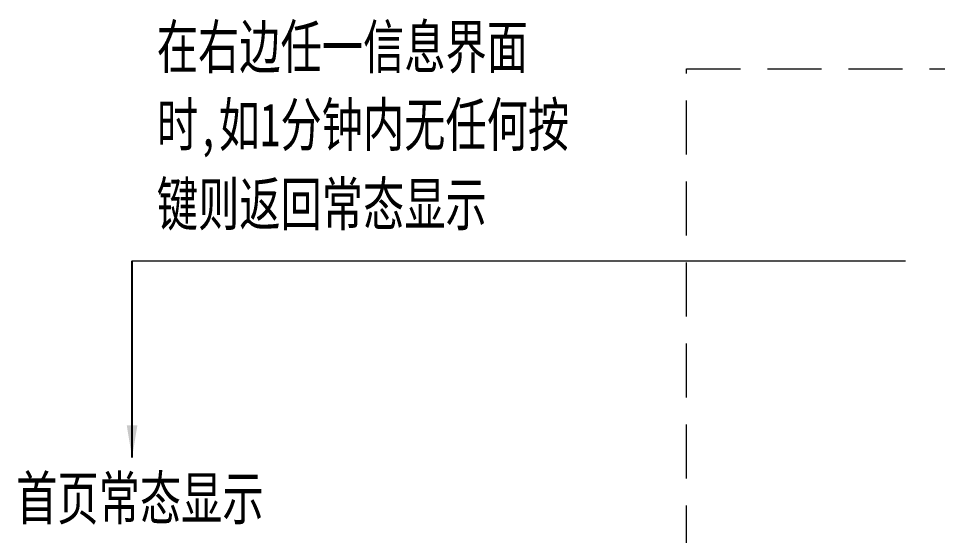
# Model space of a CAD drawing. Header units: millimetres. Extents: x 0 to 1188, y 0 to 840.
# Drawn here: x 922.1 to 1007.2, y 486.9 to 534.9 of the extents above; entities that cross this region are included whole.
import ezdxf

# ---------------------------------------------------------------- set-up
doc = ezdxf.new("R2010")
doc.units = ezdxf.units.MM
doc.linetypes.add('DASHED', pattern=[0.75, 0.5, -0.25])
doc.layers.add('4虚线层', color=6, linetype='DASHED', lineweight=20)
doc.layers.add('7标注层', color=4, linetype='Continuous', lineweight=20)
doc.styles.add('HZTXT1', font='', dxfattribs={"width": 0.7, "height": 5})
doc.styles.get("Standard").update_dxf_attribs({"font": ''})
doc.styles.get('HZTXT1').set_extended_font_data('楷体_GB2312')
doc.styles.get('Standard').set_extended_font_data('SimSun')
doc.dimstyles.new('TH_GBDIM', dxfattribs={"dimtxt": 3.5, "dimasz": 3, "dimexe": 1.5, "dimexo": 0, "dimgap": 1.5, "dimtad": 1, "dimdec": 1, "dimdsep": 46, "dimtxsty": 'Standard', "dimcen": 2.5, "dimse1": 1, "dimadec": 0, "dimazin": 0, "dimtfac": 0.714286, "dimtdec": 4, "dimtmove": 0, "dimatfit": 3, "dimfxl": 1, "dimtolj": 1, "dimarcsym": 0})

msp = doc.modelspace()

# ---------------------------------------------------------------- linework, layer by layer
at = {"layer": '4虚线层', "ltscale": 10}
for p, q in [((983.9534, 530.1702), (1148.22, 530.1702)), ((983.9534, 259.7357), (983.9534, 530.1702))]:
    msp.add_line(p, q, dxfattribs=at)
at = {"layer": '7标注层', "ltscale": 10}
msp.add_line((932.6113, 512.3983), (1004.2369, 512.3983), dxfattribs=at)

# ---------------------------------------------------------------- texts
at = {"layer": '7标注层', "style": 'HZTXT1', "width": 0.7}
for s, p in [('在右边任一信息界面', (934.9046, 530.22)), ('时,如1分钟内无任何按', (934.9046, 523.0128)), ('键则返回常态显示', (934.9046, 515.6542)), ('首页常态显示', (921.878, 488.407))]:
    msp.add_text(s, height=4, dxfattribs=at).set_placement(p)

# ---------------------------------------------------------------- leaders
at = {"layer": '7标注层', "ltscale": 10}
msp.add_leader([(932.6113, 494.1623), (932.6113, 512.3983)], dimstyle='TH_GBDIM', override={"dimexe": 1, "dimgap": 0.625, "dimtad": 0, "dimdec": 3, "dimadec": 2, "dimazin": 2, "dimtp": 0.1, "dimtfac": 0.5, "dimtdec": 3, "dimtolj": 0}, dxfattribs=at)

doc.saveas('drawing.dxf')
